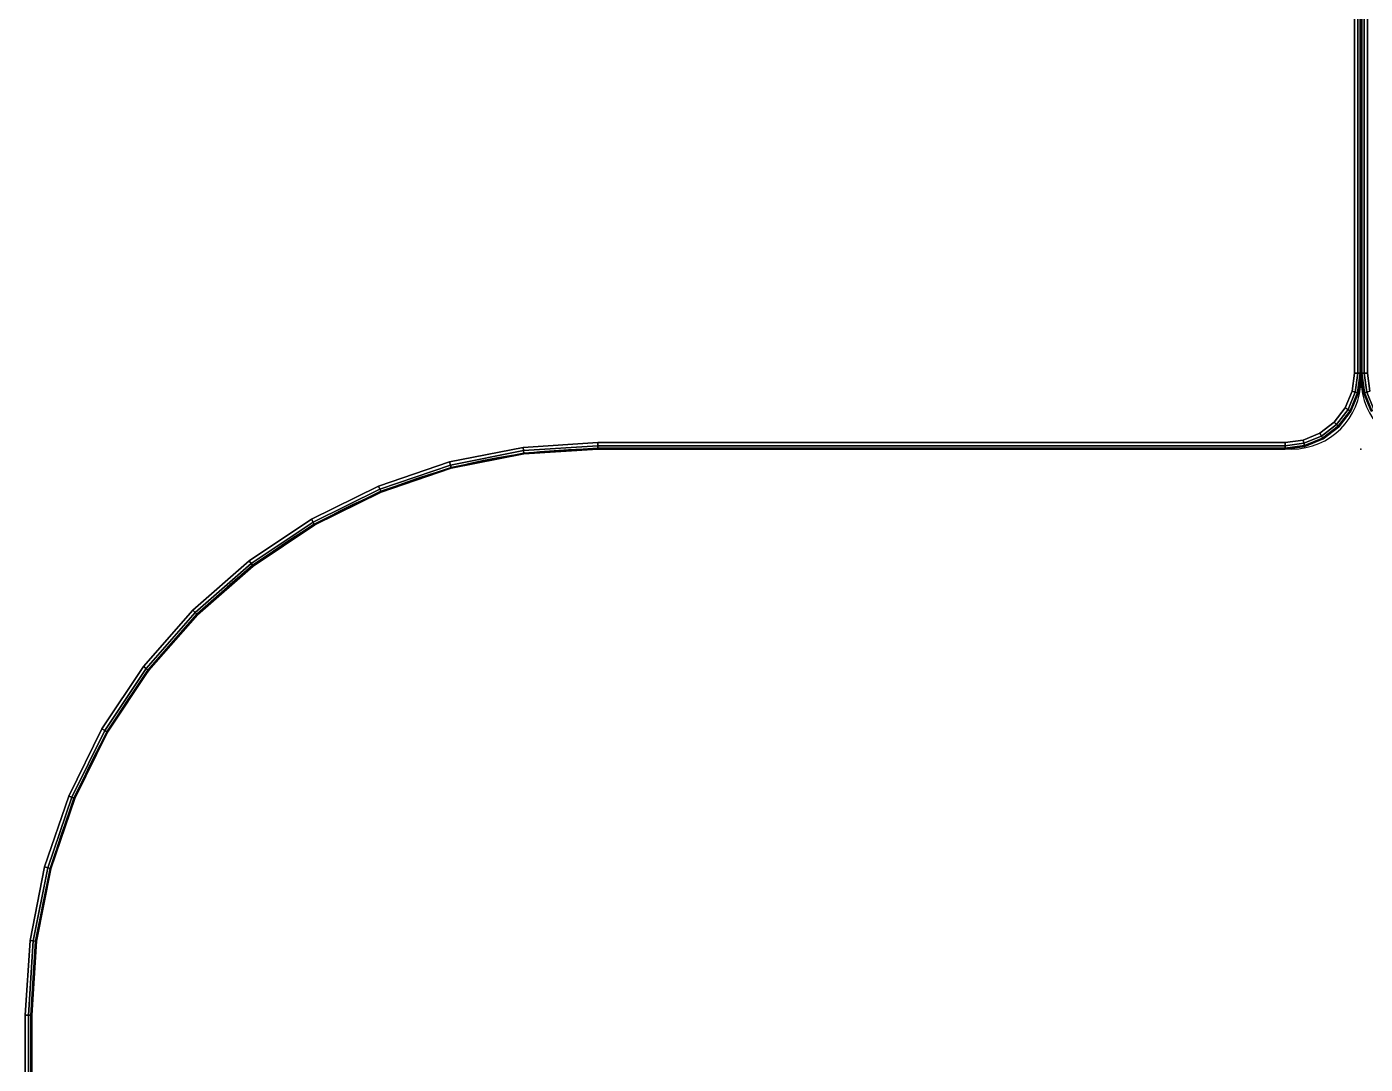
# Model space of a CAD drawing. Extents: x -170 to 1783, y -20 to 1205.
# Drawn here: x 96.25 to 120.42, y 1153.69 to 1172.41 of the extents above; entities that cross this region are included whole.
import ezdxf

# ---------------------------------------------------------------- set-up
doc = ezdxf.new("R2010")
doc.units = 0
doc.header["$LTSCALE"] = 96
doc.header["$MEASUREMENT"] = 0
for name, color, linetype in [('A-FURN-3-WKSF-TOP', 7, 'Continuous'), ('A-FURN-3-WKSF-TRIM', 7, 'Continuous'), ('A-FURN-P-WKSF', 7, 'Continuous'), ('MAIN_WKSURF', 7, 'Continuous')]:
    doc.layers.add(name, color=color, linetype=linetype)

# ---------------------------------------------------------------- blocks, each defined once
blk = doc.blocks.new('EC-WS-424-T')
at = {"layer": 'A-FURN-3-WKSF-TRIM', "color": 40, "linetype": 'Continuous'}
for points in [[(0, -22.632, 28.882), (0, -22.632, 27.868), (0, -1.368, 27.868), (0, -1.368, 28.882)], [(0.016, -22.632, 28.941), (0, -22.632, 28.882), (0, -1.368, 28.882), (0.016, -1.368, 28.941)], [(0, -22.632, 27.868), (0.016, -22.632, 27.809), (0.016, -1.368, 27.809), (0, -1.368, 27.868)], [(0.059, -22.632, 28.984), (0.016, -22.632, 28.941), (0.016, -1.368, 28.941), (0.059, -1.368, 28.984)], [(0.016, -22.632, 27.809), (0.059, -22.632, 27.766), (0.059, -1.368, 27.766), (0.016, -1.368, 27.809)], [(0.118, -22.632, 29), (0.059, -22.632, 28.984), (0.059, -1.368, 28.984), (0.118, -1.368, 29)], [(0.059, -22.632, 27.766), (0.118, -22.632, 27.75), (0.118, -1.368, 27.75), (0.059, -1.368, 27.766)], [(0.062, -22.982, 28.941), (0.047, -22.986, 28.882), (0, -22.632, 28.882), (0.016, -22.632, 28.941)], [(0.047, -22.986, 28.882), (0.047, -22.986, 27.868), (0, -22.632, 27.868), (0, -22.632, 28.882)], [(0.047, -22.986, 27.868), (0.062, -22.982, 27.809), (0.016, -22.632, 27.809), (0, -22.632, 27.868)], [(0.104, -22.971, 28.984), (0.062, -22.982, 28.941), (0.016, -22.632, 28.941), (0.059, -22.632, 28.984)], [(0.062, -22.982, 27.809), (0.104, -22.971, 27.766), (0.059, -22.632, 27.766), (0.016, -22.632, 27.809)], [(0.161, -22.956, 29), (0.104, -22.971, 28.984), (0.059, -22.632, 28.984), (0.118, -22.632, 29)], [(0.104, -22.971, 27.766), (0.161, -22.956, 27.75), (0.118, -22.632, 27.75), (0.059, -22.632, 27.766)], [(0.197, -23.308, 28.941), (0.183, -23.316, 28.882), (0.047, -22.986, 28.882), (0.062, -22.982, 28.941)], [(0.183, -23.316, 27.868), (0.197, -23.308, 27.809), (0.062, -22.982, 27.809), (0.047, -22.986, 27.868)], [(0.183, -23.316, 28.882), (0.183, -23.316, 27.868), (0.047, -22.986, 27.868), (0.047, -22.986, 28.882)], [(0.234, -23.287, 28.984), (0.197, -23.308, 28.941), (0.062, -22.982, 28.941), (0.104, -22.971, 28.984)], [(0.197, -23.308, 27.809), (0.234, -23.287, 27.766), (0.104, -22.971, 27.766), (0.062, -22.982, 27.809)]]:
    blk.add_3dface(points, dxfattribs=at)
at = {"layer": 'A-FURN-P-WKSF', "color": 7, "linetype": 'Continuous'}
blk.add_line((0, -1.25), (0, -22.75), dxfattribs=at)
blk.add_arc((1.25, -22.75), 1.25, 180, 270, dxfattribs=at)
at = {"layer": 'MAIN_WKSURF', "color": 7, "linetype": 'Continuous'}
blk.add_point((0, -24), dxfattribs=at)
blk.add_point((0, -24), dxfattribs=at)
blk = doc.blocks.new('EC-WYC-64-2424-T')
at = {"layer": 'A-FURN-3-WKSF-TOP', "color": 60, "linetype": 'Continuous'}
for points, invisible_edges in [([(26.91, -26.91, 29), (0.743, -0.285, 29), (1.044, -0.161, 29), (1.368, -0.118, 29)], 9), ([(26.91, -26.91, 27.75), (1.368, -0.118, 27.75), (1.044, -0.161, 27.75), (0.743, -0.285, 27.75)], 9), ([(1.368, -0.118, 29), (19.933, -0.118, 29), (20.177, -0.142, 29), (34.22, -23.882, 29)], 12), ([(1.368, -0.118, 29), (34.22, -23.882, 29), (32.871, -23.97, 29), (31.544, -24.234, 29)], 9), ([(29.051, -25.267, 29), (1.368, -0.118, 29), (31.544, -24.234, 29), (30.264, -24.669, 29)], 3), ([(1.368, -0.118, 29), (29.051, -25.267, 29), (27.927, -26.018, 29), (26.91, -26.91, 29)], 9), ([(1.368, -0.118, 27.75), (26.91, -26.91, 27.75), (27.927, -26.018, 27.75), (29.051, -25.267, 27.75)], 9), ([(29.051, -25.267, 27.75), (30.264, -24.669, 27.75), (31.544, -24.234, 27.75), (1.368, -0.118, 27.75)], 12), ([(1.368, -0.118, 27.75), (31.544, -24.234, 27.75), (32.871, -23.97, 27.75), (34.22, -23.882, 27.75)], 9), ([(1.368, -0.118, 27.75), (34.22, -23.882, 27.75), (20.177, -0.142, 27.75), (19.933, -0.118, 27.75)], 3), ([(20.628, -0.329, 29), (34.22, -23.882, 29), (20.177, -0.142, 29), (20.412, -0.213, 29)], 3), ([(20.628, -0.329, 27.75), (20.412, -0.213, 27.75), (20.177, -0.142, 27.75), (34.22, -23.882, 27.75)], 12), ([(27.588, -0.213, 29), (34.22, -23.882, 29), (27.183, -0.484, 29), (27.372, -0.329, 29)], 3), ([(27.588, -0.213, 27.75), (27.372, -0.329, 27.75), (27.183, -0.484, 27.75), (34.22, -23.882, 27.75)], 12), ([(34.22, -23.882, 29), (27.588, -0.213, 29), (27.823, -0.142, 29), (28.067, -0.118, 29)], 9), ([(34.22, -23.882, 27.75), (28.067, -0.118, 27.75), (27.823, -0.142, 27.75), (27.588, -0.213, 27.75)], 9), ([(28.067, -0.118, 29), (46.632, -0.118, 29), (46.632, -23.882, 29), (34.22, -23.882, 29)], 10), ([(28.067, -0.118, 27.75), (34.22, -23.882, 27.75), (46.632, -23.882, 27.75), (46.632, -0.118, 27.75)], 5), ([(46.632, -23.882, 29), (46.632, -0.118, 29), (46.956, -0.161, 29), (46.956, -23.839, 29)], 5), ([(46.632, -23.882, 27.75), (46.956, -23.839, 27.75), (46.956, -0.161, 27.75), (46.632, -0.118, 27.75)], 10), ([(47.257, -0.285, 29), (47.257, -23.715, 29), (46.956, -23.839, 29), (46.956, -0.161, 29)], 5), ([(47.257, -0.285, 27.75), (46.956, -0.161, 27.75), (46.956, -23.839, 27.75), (47.257, -23.715, 27.75)], 10), ([(0.285, -0.743, 29), (0.484, -0.484, 29), (0.743, -0.285, 29), (26.91, -26.91, 29)], 12), ([(0.285, -0.743, 27.75), (26.91, -26.91, 27.75), (0.743, -0.285, 27.75), (0.484, -0.484, 27.75)], 3), ([(34.22, -23.882, 29), (20.628, -0.329, 29), (20.817, -0.484, 29), (21.377, -1.044, 29)], 9), ([(34.22, -23.882, 27.75), (21.377, -1.044, 27.75), (20.817, -0.484, 27.75), (20.628, -0.329, 27.75)], 9), ([(47.257, -23.715, 29), (47.257, -0.285, 29), (47.516, -0.484, 29), (47.516, -23.516, 29)], 5), ([(47.257, -23.715, 27.75), (47.516, -23.516, 27.75), (47.516, -0.484, 27.75), (47.257, -0.285, 27.75)], 10), ([(34.22, -23.882, 29), (26.378, -1.245, 29), (26.623, -1.044, 29), (27.183, -0.484, 29)], 9), ([(34.22, -23.882, 27.75), (27.183, -0.484, 27.75), (26.623, -1.044, 27.75), (26.378, -1.245, 27.75)], 9), ([(47.715, -0.743, 29), (47.715, -23.257, 29), (47.516, -23.516, 29), (47.516, -0.484, 29)], 5), ([(47.715, -0.743, 27.75), (47.516, -0.484, 27.75), (47.516, -23.516, 27.75), (47.715, -23.257, 27.75)], 10), ([(26.91, -26.91, 29), (0.118, -1.368, 29), (0.161, -1.044, 29), (0.285, -0.743, 29)], 9), ([(26.91, -26.91, 27.75), (0.285, -0.743, 27.75), (0.161, -1.044, 27.75), (0.118, -1.368, 27.75)], 9), ([(47.715, -23.257, 29), (47.715, -0.743, 29), (47.839, -1.044, 29), (47.839, -22.956, 29)], 5), ([(47.715, -23.257, 27.75), (47.839, -22.956, 27.75), (47.839, -1.044, 27.75), (47.715, -0.743, 27.75)], 10), ([(21.902, -1.395, 29), (34.22, -23.882, 29), (21.377, -1.044, 29), (21.622, -1.245, 29)], 3), ([(21.902, -1.395, 27.75), (21.622, -1.245, 27.75), (21.377, -1.044, 27.75), (34.22, -23.882, 27.75)], 12), ([(47.882, -1.368, 29), (47.882, -22.632, 29), (47.839, -22.956, 29), (47.839, -1.044, 29)], 4), ([(47.882, -1.368, 27.75), (47.839, -1.044, 27.75), (47.839, -22.956, 27.75), (47.882, -22.632, 27.75)], 2), ([(0.118, -1.368, 29), (26.91, -26.91, 29), (26.018, -27.927, 29), (25.267, -29.051, 29)], 9), ([(25.267, -29.051, 29), (24.669, -30.264, 29), (24.234, -31.544, 29), (0.118, -1.368, 29)], 12), ([(0.118, -1.368, 29), (24.234, -31.544, 29), (23.97, -32.871, 29), (23.882, -34.22, 29)], 9), ([(0.118, -1.368, 27.75), (23.882, -34.22, 27.75), (23.97, -32.871, 27.75), (24.234, -31.544, 27.75)], 9), ([(25.267, -29.051, 27.75), (0.118, -1.368, 27.75), (24.234, -31.544, 27.75), (24.669, -30.264, 27.75)], 3), ([(0.118, -1.368, 27.75), (25.267, -29.051, 27.75), (26.018, -27.927, 27.75), (26.91, -26.91, 27.75)], 9), ([(34.22, -23.882, 29), (21.902, -1.395, 29), (22.206, -1.487, 29), (22.521, -1.518, 29)], 9), ([(34.22, -23.882, 27.75), (22.521, -1.518, 27.75), (22.206, -1.487, 27.75), (21.902, -1.395, 27.75)], 9), ([(26.378, -1.245, 29), (34.22, -23.882, 29), (25.794, -1.487, 29), (26.098, -1.395, 29)], 3), ([(26.378, -1.245, 27.75), (26.098, -1.395, 27.75), (25.794, -1.487, 27.75), (34.22, -23.882, 27.75)], 12), ([(22.521, -1.518, 29), (25.479, -1.518, 29), (25.794, -1.487, 29), (34.22, -23.882, 29)], 12), ([(22.521, -1.518, 27.75), (34.22, -23.882, 27.75), (25.794, -1.487, 27.75), (25.479, -1.518, 27.75)], 3)]:
    blk.add_3dface(points, dxfattribs=dict(at, invisible_edges=invisible_edges))
at = {"layer": 'A-FURN-3-WKSF-TRIM', "color": 40, "linetype": 'Continuous'}
for points in [[(47.941, -1.368, 27.766), (47.882, -1.368, 27.75), (47.882, -22.632, 27.75), (47.941, -22.632, 27.766)], [(47.882, -1.368, 29), (47.941, -1.368, 28.984), (47.941, -22.632, 28.984), (47.882, -22.632, 29)], [(47.984, -1.368, 27.809), (47.941, -1.368, 27.766), (47.941, -22.632, 27.766), (47.984, -22.632, 27.809)], [(47.941, -1.368, 28.984), (47.984, -1.368, 28.941), (47.984, -22.632, 28.941), (47.941, -22.632, 28.984)], [(48, -1.368, 27.868), (47.984, -1.368, 27.809), (47.984, -22.632, 27.809), (48, -22.632, 27.868)], [(47.984, -1.368, 28.941), (48, -1.368, 28.882), (48, -22.632, 28.882), (47.984, -22.632, 28.941)], [(48, -1.368, 28.882), (48, -1.368, 27.868), (48, -22.632, 27.868), (48, -22.632, 28.882)], [(47.882, -22.632, 29), (47.941, -22.632, 28.984), (47.896, -22.971, 28.984), (47.839, -22.956, 29)], [(47.941, -22.632, 27.766), (47.882, -22.632, 27.75), (47.839, -22.956, 27.75), (47.896, -22.971, 27.766)], [(47.941, -22.632, 28.984), (47.984, -22.632, 28.941), (47.938, -22.982, 28.941), (47.896, -22.971, 28.984)], [(47.984, -22.632, 27.809), (47.941, -22.632, 27.766), (47.896, -22.971, 27.766), (47.938, -22.982, 27.809)], [(47.984, -22.632, 28.941), (48, -22.632, 28.882), (47.953, -22.986, 28.882), (47.938, -22.982, 28.941)], [(48, -22.632, 27.868), (47.984, -22.632, 27.809), (47.938, -22.982, 27.809), (47.953, -22.986, 27.868)], [(48, -22.632, 28.882), (48, -22.632, 27.868), (47.953, -22.986, 27.868), (47.953, -22.986, 28.882)], [(47.839, -22.956, 29), (47.896, -22.971, 28.984), (47.766, -23.287, 28.984), (47.715, -23.257, 29)], [(47.896, -22.971, 27.766), (47.839, -22.956, 27.75), (47.715, -23.257, 27.75), (47.766, -23.287, 27.766)], [(47.896, -22.971, 28.984), (47.938, -22.982, 28.941), (47.803, -23.308, 28.941), (47.766, -23.287, 28.984)], [(47.938, -22.982, 27.809), (47.896, -22.971, 27.766), (47.766, -23.287, 27.766), (47.803, -23.308, 27.809)], [(47.938, -22.982, 28.941), (47.953, -22.986, 28.882), (47.817, -23.316, 28.882), (47.803, -23.308, 28.941)], [(47.953, -22.986, 27.868), (47.938, -22.982, 27.809), (47.803, -23.308, 27.809), (47.817, -23.316, 27.868)], [(47.953, -22.986, 28.882), (47.953, -22.986, 27.868), (47.817, -23.316, 27.868), (47.817, -23.316, 28.882)], [(47.715, -23.257, 29), (47.766, -23.287, 28.984), (47.558, -23.558, 28.984), (47.516, -23.516, 29)], [(47.766, -23.287, 27.766), (47.715, -23.257, 27.75), (47.516, -23.516, 27.75), (47.558, -23.558, 27.766)], [(47.766, -23.287, 28.984), (47.803, -23.308, 28.941), (47.588, -23.588, 28.941), (47.558, -23.558, 28.984)], [(47.803, -23.308, 27.809), (47.766, -23.287, 27.766), (47.558, -23.558, 27.766), (47.588, -23.588, 27.809)], [(47.803, -23.308, 28.941), (47.817, -23.316, 28.882), (47.599, -23.599, 28.882), (47.588, -23.588, 28.941)], [(47.817, -23.316, 27.868), (47.803, -23.308, 27.809), (47.588, -23.588, 27.809), (47.599, -23.599, 27.868)], [(47.817, -23.316, 28.882), (47.817, -23.316, 27.868), (47.599, -23.599, 27.868), (47.599, -23.599, 28.882)], [(47.516, -23.516, 29), (47.558, -23.558, 28.984), (47.286, -23.766, 28.984), (47.257, -23.715, 29)], [(47.558, -23.558, 27.766), (47.516, -23.516, 27.75), (47.257, -23.715, 27.75), (47.286, -23.766, 27.766)], [(47.558, -23.558, 28.984), (47.588, -23.588, 28.941), (47.308, -23.803, 28.941), (47.286, -23.766, 28.984)], [(47.588, -23.588, 27.809), (47.558, -23.558, 27.766), (47.286, -23.766, 27.766), (47.308, -23.803, 27.809)], [(47.588, -23.588, 28.941), (47.599, -23.599, 28.882), (47.316, -23.817, 28.882), (47.308, -23.803, 28.941)], [(47.599, -23.599, 27.868), (47.588, -23.588, 27.809), (47.308, -23.803, 27.809), (47.316, -23.817, 27.868)], [(47.599, -23.599, 28.882), (47.599, -23.599, 27.868), (47.316, -23.817, 27.868), (47.316, -23.817, 28.882)], [(34.22, -23.882, 29), (34.22, -23.941, 28.984), (32.878, -24.029, 28.984), (32.871, -23.97, 29)], [(34.22, -23.941, 27.766), (34.22, -23.882, 27.75), (32.871, -23.97, 27.75), (32.878, -24.029, 27.766)], [(46.632, -23.941, 27.766), (46.632, -23.882, 27.75), (34.22, -23.882, 27.75), (34.22, -23.941, 27.766)], [(46.632, -23.882, 29), (46.632, -23.941, 28.984), (34.22, -23.941, 28.984), (34.22, -23.882, 29)], [(46.956, -23.839, 29), (46.971, -23.896, 28.984), (46.632, -23.941, 28.984), (46.632, -23.882, 29)], [(46.971, -23.896, 27.766), (46.956, -23.839, 27.75), (46.632, -23.882, 27.75), (46.632, -23.941, 27.766)], [(46.971, -23.896, 28.984), (46.982, -23.938, 28.941), (46.632, -23.984, 28.941), (46.632, -23.941, 28.984)], [(46.982, -23.938, 27.809), (46.971, -23.896, 27.766), (46.632, -23.941, 27.766), (46.632, -23.984, 27.809)], [(47.257, -23.715, 29), (47.286, -23.766, 28.984), (46.971, -23.896, 28.984), (46.956, -23.839, 29)], [(47.286, -23.766, 27.766), (47.257, -23.715, 27.75), (46.956, -23.839, 27.75), (46.971, -23.896, 27.766)], [(47.286, -23.766, 28.984), (47.308, -23.803, 28.941), (46.982, -23.938, 28.941), (46.971, -23.896, 28.984)], [(47.308, -23.803, 27.809), (47.286, -23.766, 27.766), (46.971, -23.896, 27.766), (46.982, -23.938, 27.809)], [(47.308, -23.803, 28.941), (47.316, -23.817, 28.882), (46.986, -23.953, 28.882), (46.982, -23.938, 28.941)], [(47.316, -23.817, 27.868), (47.308, -23.803, 27.809), (46.982, -23.938, 27.809), (46.986, -23.953, 27.868)], [(47.316, -23.817, 28.882), (47.316, -23.817, 27.868), (46.986, -23.953, 27.868), (46.986, -23.953, 28.882)], [(32.871, -23.97, 29), (32.878, -24.029, 28.984), (31.56, -24.291, 28.984), (31.544, -24.234, 29)], [(32.878, -24.029, 27.766), (32.871, -23.97, 27.75), (31.544, -24.234, 27.75), (31.56, -24.291, 27.766)], [(32.878, -24.029, 28.984), (32.884, -24.072, 28.941), (31.571, -24.333, 28.941), (31.56, -24.291, 28.984)], [(32.884, -24.072, 27.809), (32.878, -24.029, 27.766), (31.56, -24.291, 27.766), (31.571, -24.333, 27.809)], [(32.884, -24.072, 28.941), (32.886, -24.087, 28.882), (31.575, -24.348, 28.882), (31.571, -24.333, 28.941)], [(32.886, -24.087, 27.868), (32.884, -24.072, 27.809), (31.571, -24.333, 27.809), (31.575, -24.348, 27.868)], [(34.22, -23.941, 28.984), (34.22, -23.984, 28.941), (32.884, -24.072, 28.941), (32.878, -24.029, 28.984)], [(34.22, -23.984, 27.809), (34.22, -23.941, 27.766), (32.878, -24.029, 27.766), (32.884, -24.072, 27.809)], [(34.22, -23.984, 28.941), (34.22, -24, 28.882), (32.886, -24.087, 28.882), (32.884, -24.072, 28.941)], [(34.22, -24, 27.868), (34.22, -23.984, 27.809), (32.884, -24.072, 27.809), (32.886, -24.087, 27.868)], [(46.632, -23.984, 27.809), (46.632, -23.941, 27.766), (34.22, -23.941, 27.766), (34.22, -23.984, 27.809)], [(46.632, -23.941, 28.984), (46.632, -23.984, 28.941), (34.22, -23.984, 28.941), (34.22, -23.941, 28.984)], [(46.632, -24, 27.868), (46.632, -23.984, 27.809), (34.22, -23.984, 27.809), (34.22, -24, 27.868)], [(46.632, -23.984, 28.941), (46.632, -24, 28.882), (34.22, -24, 28.882), (34.22, -23.984, 28.941)], [(46.982, -23.938, 28.941), (46.986, -23.953, 28.882), (46.632, -24, 28.882), (46.632, -23.984, 28.941)], [(46.986, -23.953, 27.868), (46.982, -23.938, 27.809), (46.632, -23.984, 27.809), (46.632, -24, 27.868)], [(46.986, -23.953, 28.882), (46.986, -23.953, 27.868), (46.632, -24, 27.868), (46.632, -24, 28.882)], [(31.544, -24.234, 29), (31.56, -24.291, 28.984), (30.286, -24.723, 28.984), (30.264, -24.669, 29)], [(31.56, -24.291, 27.766), (31.544, -24.234, 27.75), (30.264, -24.669, 27.75), (30.286, -24.723, 27.766)], [(31.56, -24.291, 28.984), (31.571, -24.333, 28.941), (30.303, -24.763, 28.941), (30.286, -24.723, 28.984)], [(31.571, -24.333, 27.809), (31.56, -24.291, 27.766), (30.286, -24.723, 27.766), (30.303, -24.763, 27.809)], [(31.571, -24.333, 28.941), (31.575, -24.348, 28.882), (30.309, -24.778, 28.882), (30.303, -24.763, 28.941)], [(31.575, -24.348, 27.868), (31.571, -24.333, 27.809), (30.303, -24.763, 27.809), (30.309, -24.778, 27.868)], [(30.264, -24.669, 29), (30.286, -24.723, 28.984), (29.08, -25.318, 28.984), (29.051, -25.267, 29)], [(30.286, -24.723, 27.766), (30.264, -24.669, 27.75), (29.051, -25.267, 27.75), (29.08, -25.318, 27.766)], [(30.286, -24.723, 28.984), (30.303, -24.763, 28.941), (29.102, -25.356, 28.941), (29.08, -25.318, 28.984)], [(30.303, -24.763, 27.809), (30.286, -24.723, 27.766), (29.08, -25.318, 27.766), (29.102, -25.356, 27.809)], [(30.303, -24.763, 28.941), (30.309, -24.778, 28.882), (29.11, -25.369, 28.882), (29.102, -25.356, 28.941)], [(30.309, -24.778, 27.868), (30.303, -24.763, 27.809), (29.102, -25.356, 27.809), (29.11, -25.369, 27.868)], [(29.051, -25.267, 29), (29.08, -25.318, 28.984), (27.963, -26.065, 28.984), (27.927, -26.018, 29)], [(29.08, -25.318, 27.766), (29.051, -25.267, 27.75), (27.927, -26.018, 27.75), (27.963, -26.065, 27.766)], [(29.08, -25.318, 28.984), (29.102, -25.356, 28.941), (27.989, -26.099, 28.941), (27.963, -26.065, 28.984)], [(29.102, -25.356, 27.809), (29.08, -25.318, 27.766), (27.963, -26.065, 27.766), (27.989, -26.099, 27.809)], [(29.102, -25.356, 28.941), (29.11, -25.369, 28.882), (27.998, -26.112, 28.882), (27.989, -26.099, 28.941)], [(29.11, -25.369, 27.868), (29.102, -25.356, 27.809), (27.989, -26.099, 27.809), (27.998, -26.112, 27.868)], [(27.927, -26.018, 29), (27.963, -26.065, 28.984), (26.952, -26.952, 28.984), (26.91, -26.91, 29)], [(27.963, -26.065, 27.766), (27.927, -26.018, 27.75), (26.91, -26.91, 27.75), (26.952, -26.952, 27.766)], [(27.963, -26.065, 28.984), (27.989, -26.099, 28.941), (26.982, -26.982, 28.941), (26.952, -26.952, 28.984)], [(27.989, -26.099, 27.809), (27.963, -26.065, 27.766), (26.952, -26.952, 27.766), (26.982, -26.982, 27.809)], [(27.989, -26.099, 28.941), (27.998, -26.112, 28.882), (26.993, -26.993, 28.882), (26.982, -26.982, 28.941)], [(27.998, -26.112, 27.868), (27.989, -26.099, 27.809), (26.982, -26.982, 27.809), (26.993, -26.993, 27.868)], [(26.91, -26.91, 29), (26.952, -26.952, 28.984), (26.065, -27.963, 28.984), (26.018, -27.927, 29)], [(26.952, -26.952, 27.766), (26.91, -26.91, 27.75), (26.018, -27.927, 27.75), (26.065, -27.963, 27.766)], [(26.952, -26.952, 28.984), (26.982, -26.982, 28.941), (26.099, -27.989, 28.941), (26.065, -27.963, 28.984)], [(26.982, -26.982, 27.809), (26.952, -26.952, 27.766), (26.065, -27.963, 27.766), (26.099, -27.989, 27.809)], [(26.982, -26.982, 28.941), (26.993, -26.993, 28.882), (26.112, -27.998, 28.882), (26.099, -27.989, 28.941)], [(26.993, -26.993, 27.868), (26.982, -26.982, 27.809), (26.099, -27.989, 27.809), (26.112, -27.998, 27.868)], [(26.018, -27.927, 29), (26.065, -27.963, 28.984), (25.318, -29.08, 28.984), (25.267, -29.051, 29)], [(26.065, -27.963, 27.766), (26.018, -27.927, 27.75), (25.267, -29.051, 27.75), (25.318, -29.08, 27.766)], [(26.065, -27.963, 28.984), (26.099, -27.989, 28.941), (25.356, -29.102, 28.941), (25.318, -29.08, 28.984)], [(26.099, -27.989, 27.809), (26.065, -27.963, 27.766), (25.318, -29.08, 27.766), (25.356, -29.102, 27.809)], [(26.099, -27.989, 28.941), (26.112, -27.998, 28.882), (25.369, -29.11, 28.882), (25.356, -29.102, 28.941)], [(26.112, -27.998, 27.868), (26.099, -27.989, 27.809), (25.356, -29.102, 27.809), (25.369, -29.11, 27.868)], [(25.267, -29.051, 29), (25.318, -29.08, 28.984), (24.723, -30.286, 28.984), (24.669, -30.264, 29)], [(25.318, -29.08, 27.766), (25.267, -29.051, 27.75), (24.669, -30.264, 27.75), (24.723, -30.286, 27.766)], [(25.318, -29.08, 28.984), (25.356, -29.102, 28.941), (24.763, -30.303, 28.941), (24.723, -30.286, 28.984)], [(25.356, -29.102, 27.809), (25.318, -29.08, 27.766), (24.723, -30.286, 27.766), (24.763, -30.303, 27.809)], [(25.356, -29.102, 28.941), (25.369, -29.11, 28.882), (24.778, -30.309, 28.882), (24.763, -30.303, 28.941)], [(25.369, -29.11, 27.868), (25.356, -29.102, 27.809), (24.763, -30.303, 27.809), (24.778, -30.309, 27.868)], [(24.669, -30.264, 29), (24.723, -30.286, 28.984), (24.291, -31.56, 28.984), (24.234, -31.544, 29)], [(24.723, -30.286, 27.766), (24.669, -30.264, 27.75), (24.234, -31.544, 27.75), (24.291, -31.56, 27.766)], [(24.723, -30.286, 28.984), (24.763, -30.303, 28.941), (24.333, -31.571, 28.941), (24.291, -31.56, 28.984)], [(24.763, -30.303, 27.809), (24.723, -30.286, 27.766), (24.291, -31.56, 27.766), (24.333, -31.571, 27.809)], [(24.763, -30.303, 28.941), (24.778, -30.309, 28.882), (24.348, -31.575, 28.882), (24.333, -31.571, 28.941)], [(24.778, -30.309, 27.868), (24.763, -30.303, 27.809), (24.333, -31.571, 27.809), (24.348, -31.575, 27.868)], [(24.234, -31.544, 29), (24.291, -31.56, 28.984), (24.029, -32.878, 28.984), (23.97, -32.871, 29)], [(24.291, -31.56, 27.766), (24.234, -31.544, 27.75), (23.97, -32.871, 27.75), (24.029, -32.878, 27.766)], [(24.291, -31.56, 28.984), (24.333, -31.571, 28.941), (24.072, -32.884, 28.941), (24.029, -32.878, 28.984)], [(24.333, -31.571, 27.809), (24.291, -31.56, 27.766), (24.029, -32.878, 27.766), (24.072, -32.884, 27.809)], [(24.333, -31.571, 28.941), (24.348, -31.575, 28.882), (24.087, -32.886, 28.882), (24.072, -32.884, 28.941)], [(24.348, -31.575, 27.868), (24.333, -31.571, 27.809), (24.072, -32.884, 27.809), (24.087, -32.886, 27.868)], [(23.97, -32.871, 29), (24.029, -32.878, 28.984), (23.941, -34.22, 28.984), (23.882, -34.22, 29)], [(24.029, -32.878, 27.766), (23.97, -32.871, 27.75), (23.882, -34.22, 27.75), (23.941, -34.22, 27.766)], [(24.029, -32.878, 28.984), (24.072, -32.884, 28.941), (23.984, -34.22, 28.941), (23.941, -34.22, 28.984)], [(24.072, -32.884, 27.809), (24.029, -32.878, 27.766), (23.941, -34.22, 27.766), (23.984, -34.22, 27.809)], [(24.072, -32.884, 28.941), (24.087, -32.886, 28.882), (24, -34.22, 28.882), (23.984, -34.22, 28.941)], [(24.087, -32.886, 27.868), (24.072, -32.884, 27.809), (23.984, -34.22, 27.809), (24, -34.22, 27.868)], [(23.882, -34.22, 29), (23.941, -34.22, 28.984), (23.941, -70.632, 28.984), (23.882, -70.632, 29)], [(23.941, -34.22, 27.766), (23.882, -34.22, 27.75), (23.882, -70.632, 27.75), (23.941, -70.632, 27.766)], [(23.941, -34.22, 28.984), (23.984, -34.22, 28.941), (23.984, -70.632, 28.941), (23.941, -70.632, 28.984)], [(23.984, -34.22, 27.809), (23.941, -34.22, 27.766), (23.941, -70.632, 27.766), (23.984, -70.632, 27.809)], [(23.984, -34.22, 28.941), (24, -34.22, 28.882), (24, -70.632, 28.882), (23.984, -70.632, 28.941)], [(24, -34.22, 27.868), (23.984, -34.22, 27.809), (23.984, -70.632, 27.809), (24, -70.632, 27.868)]]:
    blk.add_3dface(points, dxfattribs=at)
for points, invisible_edges in [([(31.575, -24.348, 28.882), (32.886, -24.087, 28.882), (32.886, -24.087, 27.868), (31.575, -24.348, 27.868)], 10), ([(32.886, -24.087, 28.882), (34.22, -24, 28.882), (34.22, -24, 27.868), (32.886, -24.087, 27.868)], 10), ([(46.632, -24, 28.882), (46.632, -24, 27.868), (34.22, -24, 27.868), (34.22, -24, 28.882)], 4), ([(30.309, -24.778, 28.882), (31.575, -24.348, 28.882), (31.575, -24.348, 27.868), (30.309, -24.778, 27.868)], 10), ([(29.11, -25.369, 28.882), (30.309, -24.778, 28.882), (30.309, -24.778, 27.868), (29.11, -25.369, 27.868)], 10), ([(27.998, -26.112, 28.882), (29.11, -25.369, 28.882), (29.11, -25.369, 27.868), (27.998, -26.112, 27.868)], 10), ([(26.993, -26.993, 28.882), (27.998, -26.112, 28.882), (27.998, -26.112, 27.868), (26.993, -26.993, 27.868)], 10), ([(26.112, -27.998, 28.882), (26.993, -26.993, 28.882), (26.993, -26.993, 27.868), (26.112, -27.998, 27.868)], 10), ([(25.369, -29.11, 28.882), (26.112, -27.998, 28.882), (26.112, -27.998, 27.868), (25.369, -29.11, 27.868)], 10), ([(24.778, -30.309, 28.882), (25.369, -29.11, 28.882), (25.369, -29.11, 27.868), (24.778, -30.309, 27.868)], 10), ([(24.348, -31.575, 28.882), (24.778, -30.309, 28.882), (24.778, -30.309, 27.868), (24.348, -31.575, 27.868)], 10), ([(24.087, -32.886, 28.882), (24.348, -31.575, 28.882), (24.348, -31.575, 27.868), (24.087, -32.886, 27.868)], 10), ([(24, -34.22, 28.882), (24.087, -32.886, 28.882), (24.087, -32.886, 27.868), (24, -34.22, 27.868)], 10), ([(24, -34.22, 28.882), (24, -34.22, 27.868), (24, -70.632, 27.868), (24, -70.632, 28.882)], 1)]:
    blk.add_3dface(points, dxfattribs=dict(at, invisible_edges=invisible_edges))
at = {"layer": 'A-FURN-P-WKSF', "color": 7, "linetype": 'Continuous'}
for p, q in [((48, -22.75), (48, -1.25)), ((46.75, -24), (34.22, -24)), ((24, -70.75), (24, -34.22))]:
    blk.add_line(p, q, dxfattribs=at)
for centre, radius, start, end in [((46.75, -22.75), 1.25, 270, 360), ((34.22, -34.22), 10.22, 90, 180)]:
    blk.add_arc(centre, radius, start, end, dxfattribs=at)
at = {"layer": 'MAIN_WKSURF', "color": 7, "linetype": 'Continuous'}
blk.add_point((48, -24), dxfattribs=at)
blk.add_point((48, -24), dxfattribs=at)

msp = doc.modelspace()

# ---------------------------------------------------------------- block references
at = {"layer": 'MAIN_WKSURF', "color": 47, "linetype": 'Continuous'}
for name, p in [('EC-WYC-64-2424-T', (72.33896, 1188.78997)), ('EC-WS-424-T', (120.33896, 1188.78997))]:
    msp.add_blockref(name, p, dxfattribs=at)

doc.saveas('drawing.dxf')
